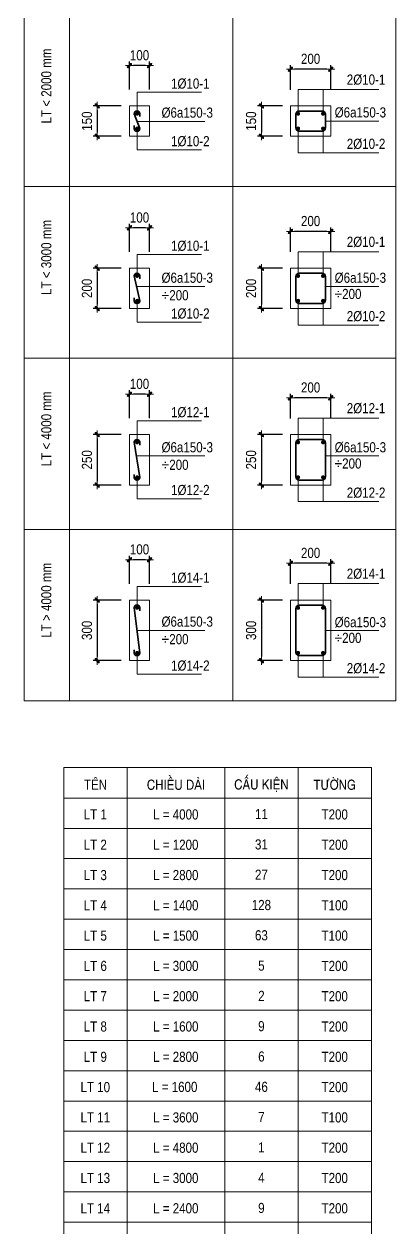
# Model space of a CAD drawing. Header units: millimetres. Extents: x -25197 to 555828, y -17247 to 174153.
# Drawn here: x 526956 to 536170, y 69868 to 99670 of the extents above; entities that cross this region are included whole.
import ezdxf
from ezdxf.enums import TextEntityAlignment as Align

# ---------------------------------------------------------------- set-up
doc = ezdxf.new("R2010")
doc.units = ezdxf.units.MM
doc.header["$LTSCALE"] = 250
for name, color, linetype, lineweight in [('CDAI', 8, 'Continuous', 35), ('CTHEP', 2, 'Continuous', 50), ('DBAO', 3, 'Continuous', 13), ('DGIONG', 4, 'Continuous', 15), ('KTH', 154, 'Continuous', 15), ('STICK', 1, 'Continuous', 15)]:
    doc.layers.add(name, color=color, linetype=linetype, lineweight=lineweight)
doc.layers.add('TEXT', color=21, linetype='Continuous')
doc.styles.add('TTP-HelCon', font='VHELVCN_0.TTF')
doc.dimstyles.new('TTP-20', dxfattribs={"dimscale": 100, "dimtxt": 2.5, "dimasz": 1, "dimexe": 1, "dimexo": 0.0625, "dimgap": 0.09, "dimtad": 0, "dimtoh": 1, "dimdec": 4, "dimlfac": 0.2, "dimrnd": 1, "dimdsep": 46, "dimtxsty": 'TTP-HelCon', "dimblk": 'Stick', "dimcen": 0.09, "dimdle": 1.5, "dimclrd": 256, "dimclre": 256, "dimclrt": 7, "dimadec": 0, "dimazin": 0, "dimtfac": 1, "dimtdec": 4, "dimtix": 1, "dimtmove": 0, "dimatfit": 3, "dimfxl": 1, "dimtvp": 1, "dimtolj": 1, "dimtzin": 0, "dimarcsym": 0})

# ---------------------------------------------------------------- blocks, each defined once
blk = doc.blocks.new('Stick')
at = {"layer": 'STICK'}
h = blk.add_hatch(color=256, dxfattribs=at)
edge = h.paths.add_edge_path()
edge.add_line((0.3, 0.5), (-0.5, -0.3))
edge.add_arc((-0.4, -0.4), 0.141, 135, 315)
edge.add_line((-0.3, -0.5), (0.5, 0.3))
edge.add_arc((0.4, 0.4), 0.141, 315, 495)
blk.add_line((1, 0), (-1, 0), dxfattribs=at)
blk.add_lwpolyline([(0.3, 0.5), (-0.5, -0.3, 1), (-0.3, -0.5), (0.5, 0.3, 1), (0.3, 0.5, 1)], format="xyb", dxfattribs=at)
blk = doc.blocks.new('*D2098')
at = {"layer": 'Defpoints', "color": 0, "transparency": 16777216}
for p in [(529369, 93627), (528769, 92627), (529369, 92627)]:
    blk.add_point(p, dxfattribs=at)
at = {"layer": 'KTH', "lineweight": -2, "transparency": 16777216}
for p, q in [((529363, 93627), (528669, 93627)), ((528769, 93527), (528769, 92727)), ((529363, 92627), (528669, 92627))]:
    blk.add_line(p, q, dxfattribs=at)
at = {"layer": 'KTH', "lineweight": -2, "transparency": 16777216, "xscale": 100, "yscale": 100, "zscale": 100}
for p, rotation in [((528769, 93627), 90), ((528769, 92627), 270)]:
    blk.add_blockref('Stick', p, dxfattribs=dict(at, rotation=rotation))
at = {"layer": 'KTH', "color": 7, "transparency": 16777216, "insert": (528514, 93127), "char_height": 250, "attachment_point": 5, "rotation": 90, "style": 'TTP-HelCon'}
blk.add_mtext('\\A1;200', dxfattribs=at)
blk = doc.blocks.new('*D2099')
at = {"layer": 'Defpoints', "color": 0, "transparency": 16777216}
for p in [(529566, 94626), (529566, 94026), (530066, 94026)]:
    blk.add_point(p, dxfattribs=at)
at = {"layer": 'KTH', "lineweight": -2, "transparency": 16777216}
for p, q in [((529566, 94032), (529566, 94726)), ((529966, 94626), (529666, 94626)), ((530066, 94032), (530066, 94726))]:
    blk.add_line(p, q, dxfattribs=at)
at = {"layer": 'KTH', "lineweight": -2, "transparency": 16777216, "xscale": 100, "yscale": 100, "zscale": 100, "rotation": 180}
blk.add_blockref('Stick', (529566, 94626), dxfattribs=at)
at = {"layer": 'KTH', "lineweight": -2, "transparency": 16777216, "xscale": 100, "yscale": 100, "zscale": 100}
blk.add_blockref('Stick', (530066, 94626), dxfattribs=at)
at = {"layer": 'KTH', "color": 7, "transparency": 16777216, "insert": (529816, 94881), "char_height": 250, "attachment_point": 5, "style": 'TTP-HelCon'}
blk.add_mtext('\\A1;100', dxfattribs=at)
blk = doc.blocks.new('*D2082')
at = {"layer": 'Defpoints', "color": 0, "transparency": 16777216}
for p in [(533555, 94537), (533555, 94021), (534555, 94021)]:
    blk.add_point(p, dxfattribs=at)
at = {"layer": 'KTH', "lineweight": -2, "transparency": 16777216}
for p, q in [((533555, 94028), (533555, 94637)), ((534455, 94537), (533655, 94537)), ((534555, 94028), (534555, 94637))]:
    blk.add_line(p, q, dxfattribs=at)
at = {"layer": 'KTH', "lineweight": -2, "transparency": 16777216, "xscale": 100, "yscale": 100, "zscale": 100, "rotation": 180}
blk.add_blockref('Stick', (533555, 94537), dxfattribs=at)
at = {"layer": 'KTH', "lineweight": -2, "transparency": 16777216, "xscale": 100, "yscale": 100, "zscale": 100}
blk.add_blockref('Stick', (534555, 94537), dxfattribs=at)
at = {"layer": 'KTH', "color": 7, "transparency": 16777216, "insert": (534055, 94793), "char_height": 250, "attachment_point": 5, "style": 'TTP-HelCon'}
blk.add_mtext('\\A1;200', dxfattribs=at)
blk = doc.blocks.new('*D2083')
at = {"layer": 'Defpoints', "color": 0, "transparency": 16777216}
for p in [(533367, 93627), (532837, 92627), (533367, 92627)]:
    blk.add_point(p, dxfattribs=at)
at = {"layer": 'KTH', "lineweight": -2, "transparency": 16777216}
for p, q in [((533361, 93627), (532737, 93627)), ((532837, 93527), (532837, 92727)), ((533361, 92627), (532737, 92627))]:
    blk.add_line(p, q, dxfattribs=at)
at = {"layer": 'KTH', "lineweight": -2, "transparency": 16777216, "xscale": 100, "yscale": 100, "zscale": 100}
for p, rotation in [((532837, 93627), 90), ((532837, 92627), 270)]:
    blk.add_blockref('Stick', p, dxfattribs=dict(at, rotation=rotation))
at = {"layer": 'KTH', "color": 7, "transparency": 16777216, "insert": (532581, 93127), "char_height": 250, "attachment_point": 5, "rotation": 90, "style": 'TTP-HelCon'}
blk.add_mtext('\\A1;200', dxfattribs=at)
blk = doc.blocks.new('*D2084')
at = {"layer": 'Defpoints', "color": 0, "transparency": 16777216}
for p in [(529369, 97643), (528769, 96893), (529369, 96893)]:
    blk.add_point(p, dxfattribs=at)
at = {"layer": 'KTH', "lineweight": -2, "transparency": 16777216}
for p, q in [((529363, 97643), (528669, 97643)), ((528769, 97543), (528769, 96993)), ((529363, 96893), (528669, 96893))]:
    blk.add_line(p, q, dxfattribs=at)
at = {"layer": 'KTH', "lineweight": -2, "transparency": 16777216, "xscale": 100, "yscale": 100, "zscale": 100}
for p, rotation in [((528769, 97643), 90), ((528769, 96893), 270)]:
    blk.add_blockref('Stick', p, dxfattribs=dict(at, rotation=rotation))
at = {"layer": 'KTH', "color": 7, "transparency": 16777216, "insert": (528514, 97268), "char_height": 250, "attachment_point": 5, "rotation": 90, "style": 'TTP-HelCon'}
blk.add_mtext('\\A1;150', dxfattribs=at)
blk = doc.blocks.new('*D2085')
at = {"layer": 'Defpoints', "color": 0, "transparency": 16777216}
for p in [(529566, 98642), (529566, 98042), (530066, 98042)]:
    blk.add_point(p, dxfattribs=at)
at = {"layer": 'KTH', "lineweight": -2, "transparency": 16777216}
for p, q in [((529566, 98048), (529566, 98742)), ((530066, 98048), (530066, 98742)), ((529966, 98642), (529666, 98642))]:
    blk.add_line(p, q, dxfattribs=at)
at = {"layer": 'KTH', "lineweight": -2, "transparency": 16777216, "xscale": 100, "yscale": 100, "zscale": 100, "rotation": 180}
blk.add_blockref('Stick', (529566, 98642), dxfattribs=at)
at = {"layer": 'KTH', "lineweight": -2, "transparency": 16777216, "xscale": 100, "yscale": 100, "zscale": 100}
blk.add_blockref('Stick', (530066, 98642), dxfattribs=at)
at = {"layer": 'KTH', "color": 7, "transparency": 16777216, "insert": (529816, 98897), "char_height": 250, "attachment_point": 5, "style": 'TTP-HelCon'}
blk.add_mtext('\\A1;100', dxfattribs=at)
blk = doc.blocks.new('*D2086')
at = {"layer": 'Defpoints', "color": 0, "transparency": 16777216}
for p in [(533555, 98553), (533555, 98037), (534555, 98037)]:
    blk.add_point(p, dxfattribs=at)
at = {"layer": 'KTH', "lineweight": -2, "transparency": 16777216}
for p, q in [((533555, 98044), (533555, 98653)), ((534555, 98044), (534555, 98653)), ((534455, 98553), (533655, 98553))]:
    blk.add_line(p, q, dxfattribs=at)
at = {"layer": 'KTH', "lineweight": -2, "transparency": 16777216, "xscale": 100, "yscale": 100, "zscale": 100, "rotation": 180}
blk.add_blockref('Stick', (533555, 98553), dxfattribs=at)
at = {"layer": 'KTH', "lineweight": -2, "transparency": 16777216, "xscale": 100, "yscale": 100, "zscale": 100}
blk.add_blockref('Stick', (534555, 98553), dxfattribs=at)
at = {"layer": 'KTH', "color": 7, "transparency": 16777216, "insert": (534055, 98809), "char_height": 250, "attachment_point": 5, "style": 'TTP-HelCon'}
blk.add_mtext('\\A1;200', dxfattribs=at)
blk = doc.blocks.new('*D2087')
at = {"layer": 'Defpoints', "color": 0, "transparency": 16777216}
for p in [(533367, 97643), (532837, 96893), (533367, 96893)]:
    blk.add_point(p, dxfattribs=at)
at = {"layer": 'KTH', "lineweight": -2, "transparency": 16777216}
for p, q in [((533361, 97643), (532737, 97643)), ((532837, 97543), (532837, 96993)), ((533361, 96893), (532737, 96893))]:
    blk.add_line(p, q, dxfattribs=at)
at = {"layer": 'KTH', "lineweight": -2, "transparency": 16777216, "xscale": 100, "yscale": 100, "zscale": 100}
for p, rotation in [((532837, 97643), 90), ((532837, 96893), 270)]:
    blk.add_blockref('Stick', p, dxfattribs=dict(at, rotation=rotation))
at = {"layer": 'KTH', "color": 7, "transparency": 16777216, "insert": (532581, 97268), "char_height": 250, "attachment_point": 5, "rotation": 90, "style": 'TTP-HelCon'}
blk.add_mtext('\\A1;150', dxfattribs=at)
blk = doc.blocks.new('*D2088')
at = {"layer": 'Defpoints', "color": 0, "transparency": 16777216}
for p in [(529369, 89508), (528769, 88258), (529369, 88258)]:
    blk.add_point(p, dxfattribs=at)
at = {"layer": 'KTH', "lineweight": -2, "transparency": 16777216}
for p, q in [((529363, 89508), (528669, 89508)), ((528769, 89408), (528769, 88358)), ((529363, 88258), (528669, 88258))]:
    blk.add_line(p, q, dxfattribs=at)
at = {"layer": 'KTH', "lineweight": -2, "transparency": 16777216, "xscale": 100, "yscale": 100, "zscale": 100}
for p, rotation in [((528769, 89508), 90), ((528769, 88258), 270)]:
    blk.add_blockref('Stick', p, dxfattribs=dict(at, rotation=rotation))
at = {"layer": 'KTH', "color": 7, "transparency": 16777216, "insert": (528514, 88883), "char_height": 250, "attachment_point": 5, "rotation": 90, "style": 'TTP-HelCon'}
blk.add_mtext('\\A1;250', dxfattribs=at)
blk = doc.blocks.new('*D2089')
at = {"layer": 'Defpoints', "color": 0, "transparency": 16777216}
for p in [(529566, 90506), (529566, 89906), (530066, 89906)]:
    blk.add_point(p, dxfattribs=at)
at = {"layer": 'KTH', "lineweight": -2, "transparency": 16777216}
for p, q in [((529566, 89912), (529566, 90606)), ((530066, 89912), (530066, 90606)), ((529966, 90506), (529666, 90506))]:
    blk.add_line(p, q, dxfattribs=at)
at = {"layer": 'KTH', "lineweight": -2, "transparency": 16777216, "xscale": 100, "yscale": 100, "zscale": 100, "rotation": 180}
blk.add_blockref('Stick', (529566, 90506), dxfattribs=at)
at = {"layer": 'KTH', "lineweight": -2, "transparency": 16777216, "xscale": 100, "yscale": 100, "zscale": 100}
blk.add_blockref('Stick', (530066, 90506), dxfattribs=at)
at = {"layer": 'KTH', "color": 7, "transparency": 16777216, "insert": (529816, 90762), "char_height": 250, "attachment_point": 5, "style": 'TTP-HelCon'}
blk.add_mtext('\\A1;100', dxfattribs=at)
blk = doc.blocks.new('*D2090')
at = {"layer": 'Defpoints', "color": 0, "transparency": 16777216}
for p in [(533555, 90418), (533555, 89902), (534555, 89902)]:
    blk.add_point(p, dxfattribs=at)
at = {"layer": 'KTH', "lineweight": -2, "transparency": 16777216}
for p, q in [((533555, 89908), (533555, 90518)), ((534455, 90418), (533655, 90418)), ((534555, 89908), (534555, 90518))]:
    blk.add_line(p, q, dxfattribs=at)
at = {"layer": 'KTH', "lineweight": -2, "transparency": 16777216, "xscale": 100, "yscale": 100, "zscale": 100, "rotation": 180}
blk.add_blockref('Stick', (533555, 90418), dxfattribs=at)
at = {"layer": 'KTH', "lineweight": -2, "transparency": 16777216, "xscale": 100, "yscale": 100, "zscale": 100}
blk.add_blockref('Stick', (534555, 90418), dxfattribs=at)
at = {"layer": 'KTH', "color": 7, "transparency": 16777216, "insert": (534055, 90673), "char_height": 250, "attachment_point": 5, "style": 'TTP-HelCon'}
blk.add_mtext('\\A1;200', dxfattribs=at)
blk = doc.blocks.new('*D2091')
at = {"layer": 'Defpoints', "color": 0, "transparency": 16777216}
for p in [(533367, 89508), (532837, 88258), (533367, 88258)]:
    blk.add_point(p, dxfattribs=at)
at = {"layer": 'KTH', "lineweight": -2, "transparency": 16777216}
for p, q in [((533361, 89508), (532737, 89508)), ((532837, 89408), (532837, 88358)), ((533361, 88258), (532737, 88258))]:
    blk.add_line(p, q, dxfattribs=at)
at = {"layer": 'KTH', "lineweight": -2, "transparency": 16777216, "xscale": 100, "yscale": 100, "zscale": 100}
for p, rotation in [((532837, 89508), 90), ((532837, 88258), 270)]:
    blk.add_blockref('Stick', p, dxfattribs=dict(at, rotation=rotation))
at = {"layer": 'KTH', "color": 7, "transparency": 16777216, "insert": (532581, 88883), "char_height": 250, "attachment_point": 5, "rotation": 90, "style": 'TTP-HelCon'}
blk.add_mtext('\\A1;250', dxfattribs=at)
blk = doc.blocks.new('*D2092')
at = {"layer": 'Defpoints', "color": 0, "transparency": 16777216}
for p in [(529369, 85411), (528769, 83911), (529369, 83911)]:
    blk.add_point(p, dxfattribs=at)
at = {"layer": 'KTH', "lineweight": -2, "transparency": 16777216}
for p, q in [((529363, 85411), (528669, 85411)), ((528769, 85311), (528769, 84011)), ((529363, 83911), (528669, 83911))]:
    blk.add_line(p, q, dxfattribs=at)
at = {"layer": 'KTH', "lineweight": -2, "transparency": 16777216, "xscale": 100, "yscale": 100, "zscale": 100}
for p, rotation in [((528769, 85411), 90), ((528769, 83911), 270)]:
    blk.add_blockref('Stick', p, dxfattribs=dict(at, rotation=rotation))
at = {"layer": 'KTH', "color": 7, "transparency": 16777216, "insert": (528514, 84661), "char_height": 250, "attachment_point": 5, "rotation": 90, "style": 'TTP-HelCon'}
blk.add_mtext('\\A1;300', dxfattribs=at)
blk = doc.blocks.new('*D2093')
at = {"layer": 'Defpoints', "color": 0, "transparency": 16777216}
for p in [(529566, 86410), (529566, 85810), (530066, 85810)]:
    blk.add_point(p, dxfattribs=at)
at = {"layer": 'KTH', "lineweight": -2, "transparency": 16777216}
for p, q in [((529566, 85816), (529566, 86510)), ((530066, 85816), (530066, 86510)), ((529966, 86410), (529666, 86410))]:
    blk.add_line(p, q, dxfattribs=at)
at = {"layer": 'KTH', "lineweight": -2, "transparency": 16777216, "xscale": 100, "yscale": 100, "zscale": 100, "rotation": 180}
blk.add_blockref('Stick', (529566, 86410), dxfattribs=at)
at = {"layer": 'KTH', "lineweight": -2, "transparency": 16777216, "xscale": 100, "yscale": 100, "zscale": 100}
blk.add_blockref('Stick', (530066, 86410), dxfattribs=at)
at = {"layer": 'KTH', "color": 7, "transparency": 16777216, "insert": (529816, 86665), "char_height": 250, "attachment_point": 5, "style": 'TTP-HelCon'}
blk.add_mtext('\\A1;100', dxfattribs=at)
blk = doc.blocks.new('*D2080')
at = {"layer": 'Defpoints', "color": 0, "transparency": 16777216}
for p in [(533555, 86322), (533555, 85806), (534555, 85806)]:
    blk.add_point(p, dxfattribs=at)
at = {"layer": 'KTH', "lineweight": -2, "transparency": 16777216}
for p, q in [((533555, 85812), (533555, 86422)), ((534455, 86322), (533655, 86322)), ((534555, 85812), (534555, 86422))]:
    blk.add_line(p, q, dxfattribs=at)
at = {"layer": 'KTH', "lineweight": -2, "transparency": 16777216, "xscale": 100, "yscale": 100, "zscale": 100, "rotation": 180}
blk.add_blockref('Stick', (533555, 86322), dxfattribs=at)
at = {"layer": 'KTH', "lineweight": -2, "transparency": 16777216, "xscale": 100, "yscale": 100, "zscale": 100}
blk.add_blockref('Stick', (534555, 86322), dxfattribs=at)
at = {"layer": 'KTH', "color": 7, "transparency": 16777216, "insert": (534055, 86577), "char_height": 250, "attachment_point": 5, "style": 'TTP-HelCon'}
blk.add_mtext('\\A1;200', dxfattribs=at)
blk = doc.blocks.new('*D2081')
at = {"layer": 'Defpoints', "color": 0, "transparency": 16777216}
for p in [(533367, 85411), (532837, 83911), (533367, 83911)]:
    blk.add_point(p, dxfattribs=at)
at = {"layer": 'KTH', "lineweight": -2, "transparency": 16777216}
for p, q in [((533361, 85411), (532737, 85411)), ((532837, 85311), (532837, 84011)), ((533361, 83911), (532737, 83911))]:
    blk.add_line(p, q, dxfattribs=at)
at = {"layer": 'KTH', "lineweight": -2, "transparency": 16777216, "xscale": 100, "yscale": 100, "zscale": 100}
for p, rotation in [((532837, 85411), 90), ((532837, 83911), 270)]:
    blk.add_blockref('Stick', p, dxfattribs=dict(at, rotation=rotation))
at = {"layer": 'KTH', "color": 7, "transparency": 16777216, "insert": (532581, 84661), "char_height": 250, "attachment_point": 5, "rotation": 90, "style": 'TTP-HelCon'}
blk.add_mtext('\\A1;300', dxfattribs=at)

msp = doc.modelspace()

# ---------------------------------------------------------------- linework, layer by layer
at = {"layer": 'CDAI', "ltscale": 5}
for points in [[(529684.18971, 97158.0288), (529684.18971, 97084.69547, 0.4142135624), (529750.85638, 97018.0288), (529757.52304, 97018.0288, 0.4142135624), (529824.18971, 97084.69547), (529684.18971, 97451.36214, -0.4142135624), (529750.85638, 97518.0288), (529757.52304, 97518.0288, -0.4142135624), (529824.18971, 97451.36214), (529824.18971, 97378.0288)], [(529684.18971, 92892.1144), (529684.18971, 92818.78107, 0.4142135624), (529750.85638, 92752.1144), (529757.52304, 92752.1144, 0.4142135624), (529824.18971, 92818.78107), (529684.18971, 93435.44774, -0.4142135624), (529750.85638, 93502.1144), (529757.52304, 93502.1144, -0.4142135624), (529824.18971, 93435.44774), (529824.18971, 93362.1144)], [(529684.18971, 88522.70001), (529684.18971, 88449.36667, 0.4142135624), (529750.85638, 88382.70001), (529757.52304, 88382.70001, 0.4142135624), (529824.18971, 88449.36667), (529684.18971, 89316.03334, -0.4142135624), (529750.85638, 89382.70001), (529757.52304, 89382.70001, -0.4142135624), (529824.18971, 89316.03334), (529824.18971, 89242.70001)], [(529684.18971, 84176.28561), (529684.18971, 84102.95227, 0.4142135624), (529750.85638, 84036.28561), (529757.52304, 84036.28561, 0.4142135624), (529824.18971, 84102.95227), (529684.18971, 85219.61894, -0.4142135624), (529750.85638, 85286.28561), (529757.52304, 85286.28561, -0.4142135624), (529824.18971, 85219.61894), (529824.18971, 85146.28561)]]:
    msp.add_lwpolyline(points, format="xyb", dxfattribs=at)
at = {"layer": 'CDAI'}
for points in [[(533769.62457, 97518.0288), (534342.18596, 97518.0288, -0.4142135624), (534422.18596, 97438.0288), (534422.18596, 97098.0288, -0.4142135624), (534342.18596, 97018.0288), (533769.62457, 97018.0288, -0.4142135624), (533689.62457, 97098.0288), (533689.62457, 97438.0288, -0.4142135624)], [(533769.62457, 93502.1144), (534342.18596, 93502.1144, -0.4142135624), (534422.18596, 93422.1144), (534422.18596, 92832.1144, -0.4142135624), (534342.18596, 92752.1144), (533769.62457, 92752.1144, -0.4142135624), (533689.62457, 92832.1144), (533689.62457, 93422.1144, -0.4142135624)], [(533769.62457, 89382.70001), (534342.18596, 89382.70001, -0.4142135624), (534422.18596, 89302.70001), (534422.18596, 88462.70001, -0.4142135624), (534342.18596, 88382.70001), (533769.62457, 88382.70001, -0.4142135624), (533689.62457, 88462.70001), (533689.62457, 89302.70001, -0.4142135624)], [(533769.62457, 85286.28561), (534342.18596, 85286.28561, -0.4142135624), (534422.18596, 85206.28561), (534422.18596, 84116.28561, -0.4142135624), (534342.18596, 84036.28561), (533769.62457, 84036.28561, -0.4142135624), (533689.62457, 84116.28561), (533689.62457, 85206.28561, -0.4142135624)]]:
    msp.add_lwpolyline(points, format="xyb", close=True, dxfattribs=at)
at = {"layer": 'CTHEP', "const_width": 50}
for points in [[(529757.52304, 97476.36214, 1), (529757.52304, 97426.36214, 1)], [(533721.54583, 97451.36214, 1), (533771.54583, 97451.36214, 1)], [(534338.2125, 97451.36214, 1), (534388.2125, 97451.36214, 1)], [(529757.52304, 97109.69547, 1), (529757.52304, 97059.69547, 1)], [(533721.54583, 97084.69547, -1), (533771.54583, 97084.69547, -1)], [(534338.2125, 97084.69547, -1), (534388.2125, 97084.69547, -1)], [(529757.52304, 93460.44774, 1), (529757.52304, 93410.44774, 1)], [(533721.54583, 93435.44774, 1), (533771.54583, 93435.44774, 1)], [(534338.2125, 93435.44774, 1), (534388.2125, 93435.44774, 1)], [(529757.52304, 92843.78107, 1), (529757.52304, 92793.78107, 1)], [(533721.54583, 92818.78107, -1), (533771.54583, 92818.78107, -1)], [(534338.2125, 92818.78107, -1), (534388.2125, 92818.78107, -1)], [(529757.52304, 89341.03334, 1), (529757.52304, 89291.03334, 1)], [(533721.54583, 89316.03334, 1), (533771.54583, 89316.03334, 1)], [(534338.2125, 89316.03334, 1), (534388.2125, 89316.03334, 1)], [(529757.52304, 88474.36667, 1), (529757.52304, 88424.36667, 1)], [(533721.54583, 88449.36667, -1), (533771.54583, 88449.36667, -1)], [(534338.2125, 88449.36667, -1), (534388.2125, 88449.36667, -1)], [(529757.52304, 85244.61894, 1), (529757.52304, 85194.61894, 1)], [(533721.54583, 85219.61894, 1), (533771.54583, 85219.61894, 1)], [(534338.2125, 85219.61894, 1), (534388.2125, 85219.61894, 1)], [(529757.52304, 84127.95227, 1), (529757.52304, 84077.95227, 1)], [(533721.54583, 84102.95227, -1), (533771.54583, 84102.95227, -1)], [(534338.2125, 84102.95227, -1), (534388.2125, 84102.95227, -1)]]:
    msp.add_lwpolyline(points, format="xyb", close=True, dxfattribs=at)
at = {"layer": 'DBAO'}
for p, q in [((529565.85638, 97643.0288), (530065.85638, 97643.0288)), ((529565.85638, 96893.0288), (529565.85638, 97643.0288)), ((530065.85638, 97643.0288), (530065.85638, 96893.0288)), ((533554.87917, 97643.0288), (533554.87917, 96893.0288)), ((533554.87917, 97643.0288), (534554.87917, 97643.0288)), ((534554.87917, 96893.0288), (534554.87917, 97643.0288)), ((530065.85638, 96893.0288), (529565.85638, 96893.0288)), ((533554.87917, 96893.0288), (534554.87917, 96893.0288)), ((529565.85638, 93627.1144), (530065.85638, 93627.1144)), ((529565.85638, 92627.1144), (529565.85638, 93627.1144)), ((530065.85638, 93627.1144), (530065.85638, 92627.1144)), ((533554.87917, 93627.1144), (533554.87917, 92627.1144)), ((533554.87917, 93627.1144), (534554.87917, 93627.1144)), ((534554.87917, 92627.1144), (534554.87917, 93627.1144)), ((530065.85638, 92627.1144), (529565.85638, 92627.1144)), ((533554.87917, 92627.1144), (534554.87917, 92627.1144)), ((529565.85638, 89507.70001), (530065.85638, 89507.70001)), ((529565.85638, 88257.70001), (529565.85638, 89507.70001)), ((530065.85638, 89507.70001), (530065.85638, 88257.70001)), ((533554.87917, 89507.70001), (533554.87917, 88257.70001)), ((533554.87917, 89507.70001), (534554.87917, 89507.70001)), ((534554.87917, 88257.70001), (534554.87917, 89507.70001)), ((530065.85638, 88257.70001), (529565.85638, 88257.70001)), ((533554.87917, 88257.70001), (534554.87917, 88257.70001)), ((529565.85638, 85411.28561), (530065.85638, 85411.28561)), ((529565.85638, 83911.28561), (529565.85638, 85411.28561)), ((530065.85638, 85411.28561), (530065.85638, 83911.28561)), ((533554.87917, 85411.28561), (533554.87917, 83911.28561)), ((533554.87917, 85411.28561), (534554.87917, 85411.28561)), ((534554.87917, 83911.28561), (534554.87917, 85411.28561)), ((530065.85638, 83911.28561), (529565.85638, 83911.28561)), ((533554.87917, 83911.28561), (534554.87917, 83911.28561)), ((531927.73214, 81267.49191), (531927.73214, 63259.77489)), ((533744.16427, 81267.49191), (533744.16427, 63259.77489)), ((527939.50381, 80509.77489), (527939.50381, 63259.77489)), ((529512.49926, 80509.77489), (529512.49926, 63259.77489)), ((531927.73214, 80517.49191), (531927.73214, 63259.77489)), ((535560.59639, 80509.77489), (535560.59639, 63259.77489)), ((527939.50381, 79759.77489), (535560.59639, 79759.77489)), ((527939.50381, 79009.77489), (535560.59639, 79009.77489)), ((527939.50381, 78259.77489), (535560.59639, 78259.77489)), ((527939.50381, 77509.77489), (535560.59639, 77509.77489)), ((527939.50381, 76759.77489), (535560.59639, 76759.77489)), ((527939.50381, 76009.77489), (535560.59639, 76009.77489)), ((527939.50381, 75259.77489), (535560.59639, 75259.77489)), ((527939.50381, 74509.77489), (535560.59639, 74509.77489)), ((527939.50381, 73759.77489), (535560.59639, 73759.77489)), ((527939.50381, 73009.77489), (535560.59639, 73009.77489)), ((527939.50381, 72259.77489), (535560.59639, 72259.77489)), ((527939.50381, 71509.77489), (535560.59639, 71509.77489)), ((527939.50381, 70759.77489), (535560.59639, 70759.77489)), ((527939.50381, 70009.77489), (535560.59639, 70009.77489))]:
    msp.add_line(p, q, dxfattribs=at)
for points in [[(528079.32489, 99890.19292), (528079.32489, 95646.27852), (526955.53855, 95646.27852), (526955.53855, 99890.19292)], [(532124.47026, 99890.19292), (532124.47026, 95646.27852), (528079.32489, 95646.27852), (528079.32489, 99890.19292)], [(536169.61563, 99890.19292), (536169.61563, 95646.27852), (532124.47026, 95646.27852), (532124.47026, 99890.19292)], [(528079.32489, 95646.27852), (528079.32489, 91402.36412), (526955.53855, 91402.36412), (526955.53855, 95646.27852)], [(532124.47026, 95646.27852), (532124.47026, 91402.36412), (528079.32489, 91402.36412), (528079.32489, 95646.27852)], [(536169.61563, 95646.27852), (536169.61563, 91402.36412), (532124.47026, 91402.36412), (532124.47026, 95646.27852)], [(528079.32489, 91402.36412), (528079.32489, 87158.44972), (526955.53855, 87158.44972), (526955.53855, 91402.36412)], [(532124.47026, 91402.36412), (532124.47026, 87158.44972), (528079.32489, 87158.44972), (528079.32489, 91402.36412)], [(536169.61563, 91402.36412), (536169.61563, 87158.44972), (532124.47026, 87158.44972), (532124.47026, 91402.36412)], [(528079.32489, 87158.44972), (528079.32489, 82914.53532), (526955.53855, 82914.53532), (526955.53855, 87158.44972)], [(532124.47026, 87158.44972), (532124.47026, 82914.53532), (528079.32489, 82914.53532), (528079.32489, 87158.44972)], [(536169.61563, 87158.44972), (536169.61563, 82914.53532), (532124.47026, 82914.53532), (532124.47026, 87158.44972)], [(527939.50381, 81267.49191), (529512.49926, 81267.49191), (529512.49926, 80509.77489), (527939.50381, 80509.77489)], [(529512.49926, 81267.49191), (535560.59639, 81267.49191), (535560.59639, 80509.77489), (529512.49926, 80509.77489)]]:
    msp.add_lwpolyline(points, close=True, dxfattribs=at)
at = {"layer": 'DGIONG'}
for p, q in [((533746.54583, 98051.36214), (533746.54583, 97451.36214)), ((535746.42622, 98051.36214), (533746.54583, 98051.36214)), ((534363.2125, 98051.36214), (534363.2125, 97451.36214)), ((529757.52304, 97981.06732), (531351.13198, 97981.06732)), ((529757.52304, 97481.36214), (529757.52304, 97981.06732)), ((529756.58338, 97261.75968), (531433.62264, 97261.75968)), ((535746.42622, 97268.0288), (534422.18596, 97268.0288)), ((529757.52304, 97054.69547), (529757.52304, 96554.99029)), ((533746.54583, 96485.52462), (533746.54583, 97084.69547)), ((534363.2125, 96485.52462), (534363.2125, 97084.69547)), ((529757.52304, 96554.99029), (531351.13198, 96554.99029)), ((535746.42622, 96485.52462), (533746.54583, 96485.52462)), ((529757.52304, 93965.15292), (531351.13198, 93965.15292)), ((529757.52304, 93465.44774), (529757.52304, 93965.15292)), ((533746.54583, 94035.44774), (533746.54583, 93435.44774)), ((535746.42622, 94035.44774), (533746.54583, 94035.44774)), ((534363.2125, 94035.44774), (534363.2125, 93435.44774)), ((529743.41063, 93174.59369), (531433.62264, 93174.59369)), ((535746.42622, 93174.59369), (534422.18596, 93174.59369)), ((529757.52304, 92788.78107), (529757.52304, 92289.07589)), ((533746.54583, 92219.61022), (533746.54583, 92818.78107)), ((534363.2125, 92219.61022), (534363.2125, 92818.78107)), ((529757.52304, 92289.07589), (531351.13198, 92289.07589)), ((535746.42622, 92219.61022), (533746.54583, 92219.61022)), ((529757.52304, 89845.73852), (531351.13198, 89845.73852)), ((529757.52304, 89346.03334), (529757.52304, 89845.73852)), ((533746.54583, 89916.03334), (533746.54583, 89316.03334)), ((535746.42622, 89916.03334), (533746.54583, 89916.03334)), ((534363.2125, 89916.03334), (534363.2125, 89316.03334)), ((529738.86416, 88977.57249), (531433.62264, 88977.57249)), ((535746.42622, 88977.57249), (534422.18596, 88977.57249)), ((529757.52304, 88419.36667), (529757.52304, 87919.66149)), ((533746.54583, 87850.19582), (533746.54583, 88449.36667)), ((534363.2125, 87850.19582), (534363.2125, 88449.36667)), ((529757.52304, 87919.66149), (531351.13198, 87919.66149)), ((535746.42622, 87850.19582), (533746.54583, 87850.19582)), ((529757.52304, 85749.32412), (531351.13198, 85749.32412)), ((529757.52304, 85194.61894), (529757.52304, 85749.32412)), ((533746.54583, 85819.61894), (533746.54583, 85219.61894)), ((535746.42622, 85819.61894), (533746.54583, 85819.61894)), ((534363.2125, 85819.61894), (534363.2125, 85219.61894)), ((529754.18971, 84661.28561), (531433.62264, 84661.28561)), ((535746.42622, 84661.28561), (534422.18596, 84661.28561)), ((529757.52304, 84127.95227), (529757.52304, 83573.24709)), ((533746.54583, 83503.78142), (533746.54583, 84102.95227)), ((534363.2125, 83503.78142), (534363.2125, 84102.95227)), ((529757.52304, 83573.24709), (531351.13198, 83573.24709)), ((535746.42622, 83503.78142), (533746.54583, 83503.78142))]:
    msp.add_line(p, q, dxfattribs=at)

# ---------------------------------------------------------------- texts
at = {"layer": 'TEXT', "style": 'TTP-HelCon'}
for s, p in [('LT < 2000 mm', (527631.95442, 98137.17636)), ('LT < 3000 mm', (527631.95442, 93893.26196)), ('LT < 4000 mm', (527631.95442, 89649.34756)), ('LT > 4000 mm', (527631.95442, 85405.43316))]:
    msp.add_text(s, height=250, rotation=90, dxfattribs=at).set_placement(p, align=Align.CENTER)
for s, p in [('2Þ10-1', (534951.68457, 98171.36214)), ('1Þ10-1', (530597.13136, 98072.57636)), ('Þ6a150-3', (530361.62202, 97353.26872)), ('Þ6a150-3', (534651.11076, 97359.2394)), ('1Þ10-2', (530597.13136, 96646.49933)), ('2Þ10-2', (534951.68457, 96580.98054)), ('1Þ10-1', (530597.13136, 94056.66196)), ('2Þ10-1', (534951.68457, 94155.44774)), ('Þ6a150-3', (530361.62202, 93266.10273)), ('Þ6a150-3', (534651.11076, 93265.80428)), ('÷200', (530361.62202, 92832.08465)), ('÷200', (534645.17373, 92863.65819)), ('1Þ10-2', (530597.13136, 92380.58493)), ('2Þ10-2', (534951.68457, 92315.06614)), ('1Þ12-1', (530597.13136, 89937.24756)), ('2Þ12-1', (534951.68457, 90036.03334)), ('Þ6a150-3', (530361.62202, 89069.08153)), ('Þ6a150-3', (534651.11076, 89068.78309)), ('÷200', (530361.62202, 88635.06345)), ('÷200', (534645.17373, 88666.637)), ('1Þ12-2', (530597.13136, 88011.17053)), ('2Þ12-2', (534951.68457, 87945.65174)), ('2Þ14-1', (534951.68457, 85939.61894)), ('1Þ14-1', (530597.13136, 85840.83316)), ('Þ6a150-3', (530361.62202, 84752.79465)), ('Þ6a150-3', (534651.11076, 84739.05408)), ('÷200', (530361.62202, 84318.77657)), ('÷200', (534645.17373, 84350.35011)), ('1Þ14-2', (530597.13136, 83664.75613)), ('2Þ14-2', (534951.68457, 83599.23734))]:
    msp.add_text(s, height=250, dxfattribs=at).set_placement(p)
for s, p in [('CHIEÀU DAØI', (530720.1157, 80714.47319)), ('CAÁU KIEÄN', (532835.9482, 80722.19021)), ('TEÂN', (528726.00153, 80714.47319)), ('TÖÔØNG', (534652.38033, 80714.47319)), ('LT 1', (528720.74995, 79979.44841)), ('L = 4000', (530714.86411, 79979.44841)), ('11', (532835.9482, 79987.16543)), ('T200', (534652.38033, 79979.44841)), ('LT 2', (528720.74995, 79229.44841)), ('L = 1200', (530714.86411, 79229.44841)), ('31', (532835.9482, 79237.16543)), ('T200', (534652.38033, 79229.44841)), ('LT 3', (528720.74995, 78479.44841)), ('L = 2800', (530714.86411, 78479.44841)), ('27', (532835.9482, 78487.16543)), ('T200', (534652.38033, 78479.44841)), ('LT 4', (528720.74995, 77729.44841)), ('L = 1400', (530714.86411, 77729.44841)), ('128', (532835.9482, 77737.16543)), ('T100', (534652.38033, 77729.44841)), ('LT 5', (528720.74995, 76979.44841)), ('L = 1500', (530714.86411, 76979.44841)), ('63', (532835.9482, 76987.16543)), ('T100', (534652.38033, 76979.44841)), ('LT 6', (528720.74995, 76229.44841)), ('L = 3000', (530714.86411, 76229.44841)), ('5', (532835.9482, 76237.16543)), ('T200', (534652.38033, 76229.44841)), ('LT 7', (528720.74995, 75479.44841)), ('L = 2000', (530714.86411, 75479.44841)), ('2', (532835.9482, 75487.16543)), ('T200', (534652.38033, 75479.44841)), ('LT 8', (528720.74995, 74729.44841)), ('L = 1600', (530714.86411, 74729.44841)), ('9', (532835.9482, 74737.16543)), ('T200', (534652.38033, 74729.44841)), ('LT 9', (528720.74995, 73979.44841)), ('L = 2800', (530714.86411, 73979.44841)), ('6', (532835.9482, 73987.16543)), ('T200', (534652.38033, 73979.44841)), ('LT 10', (528720.74995, 73229.44841)), ('L = 1600', (530689.11281, 73234.10191)), ('46', (532835.9482, 73237.16543)), ('T200', (534652.38033, 73229.44841)), ('LT 11', (528720.74995, 72479.44841)), ('L = 3600', (530714.86411, 72479.44841)), ('7', (532835.9482, 72487.16543)), ('T100', (534652.38033, 72479.44841)), ('LT 12', (528720.74995, 71729.44841)), ('L = 4800', (530714.86411, 71729.44841)), ('1', (532835.9482, 71737.16543)), ('T200', (534652.38033, 71729.44841)), ('LT 13', (528720.74995, 70979.44841)), ('L = 3000', (530714.86411, 70979.44841)), ('4', (532835.9482, 70987.16543)), ('T200', (534652.38033, 70979.44841)), ('LT 14', (528720.74995, 70229.44841)), ('L = 2400', (530714.86411, 70229.44841)), ('9', (532835.9482, 70237.16543)), ('T200', (534652.38033, 70229.44841))]:
    msp.add_text(s, height=250, dxfattribs=at).set_placement(p, align=Align.CENTER)

# ---------------------------------------------------------------- dimensions: what is measured, and where the dimension line sits
at = {"layer": 'KTH'}
for base, p1, p2, picture, middle in [((529565.85638, 98641.52663), (530065.85638, 98041.52663), (529565.85638, 98041.52663), '*D2085', (529815.85638, 98896.85996)), ((533554.87917, 98553.40702), (534554.87917, 98037.39725), (533554.87917, 98037.39725), '*D2086', (534054.87917, 98808.74036)), ((529565.85638, 94625.61223), (530065.85638, 94025.61223), (529565.85638, 94025.61223), '*D2099', (529815.85638, 94880.94557)), ((533554.87917, 94537.49262), (534554.87917, 94021.48285), (533554.87917, 94021.48285), '*D2082', (534054.87917, 94792.82596)), ((529565.85638, 90506.19783), (530065.85638, 89906.19783), (529565.85638, 89906.19783), '*D2089', (529815.85638, 90761.53117)), ((533554.87917, 90418.07823), (534554.87917, 89902.06845), (533554.87917, 89902.06845), '*D2090', (534054.87917, 90673.41156)), ((529565.85638, 86409.78343), (530065.85638, 85809.78343), (529565.85638, 85809.78343), '*D2093', (529815.85638, 86665.11677)), ((533554.87917, 86321.66383), (534554.87917, 85805.65405), (533554.87917, 85805.65405), '*D2080', (534054.87917, 86576.99716))]:
    dim = msp.add_linear_dim(base=base, p1=p1, p2=p2, dimstyle='TTP-20', dxfattribs=at)
    dim.commit()
    dim.dimension.update_dxf_attribs({"geometry": picture, "text_midpoint": middle})
for base, p1, p2, picture, middle in [((528769.39856, 96893.0288), (529369.39856, 97643.0288), (529369.39856, 96893.0288), '*D2084', (528514.06523, 97268.0288)), ((532836.56895, 96893.0288), (533367.4527, 97643.0288), (533367.4527, 96893.0288), '*D2087', (532581.23562, 97268.0288)), ((528769.39856, 92627.1144), (529369.39856, 93627.1144), (529369.39856, 92627.1144), '*D2098', (528514.06523, 93127.1144)), ((532836.56895, 92627.1144), (533367.4527, 93627.1144), (533367.4527, 92627.1144), '*D2083', (532581.23562, 93127.1144)), ((528769.39856, 88257.70001), (529369.39856, 89507.70001), (529369.39856, 88257.70001), '*D2088', (528514.06523, 88882.70001)), ((532836.56895, 88257.70001), (533367.4527, 89507.70001), (533367.4527, 88257.70001), '*D2091', (532581.23562, 88882.70001)), ((528769.39856, 83911.28561), (529369.39856, 85411.28561), (529369.39856, 83911.28561), '*D2092', (528514.06523, 84661.28561)), ((532836.56895, 83911.28561), (533367.4527, 85411.28561), (533367.4527, 83911.28561), '*D2081', (532581.23562, 84661.28561))]:
    dim = msp.add_linear_dim(base=base, p1=p1, p2=p2, angle=90, dimstyle='TTP-20', dxfattribs=at)
    dim.commit()
    dim.dimension.update_dxf_attribs({"geometry": picture, "text_midpoint": middle})

doc.saveas('drawing.dxf')
